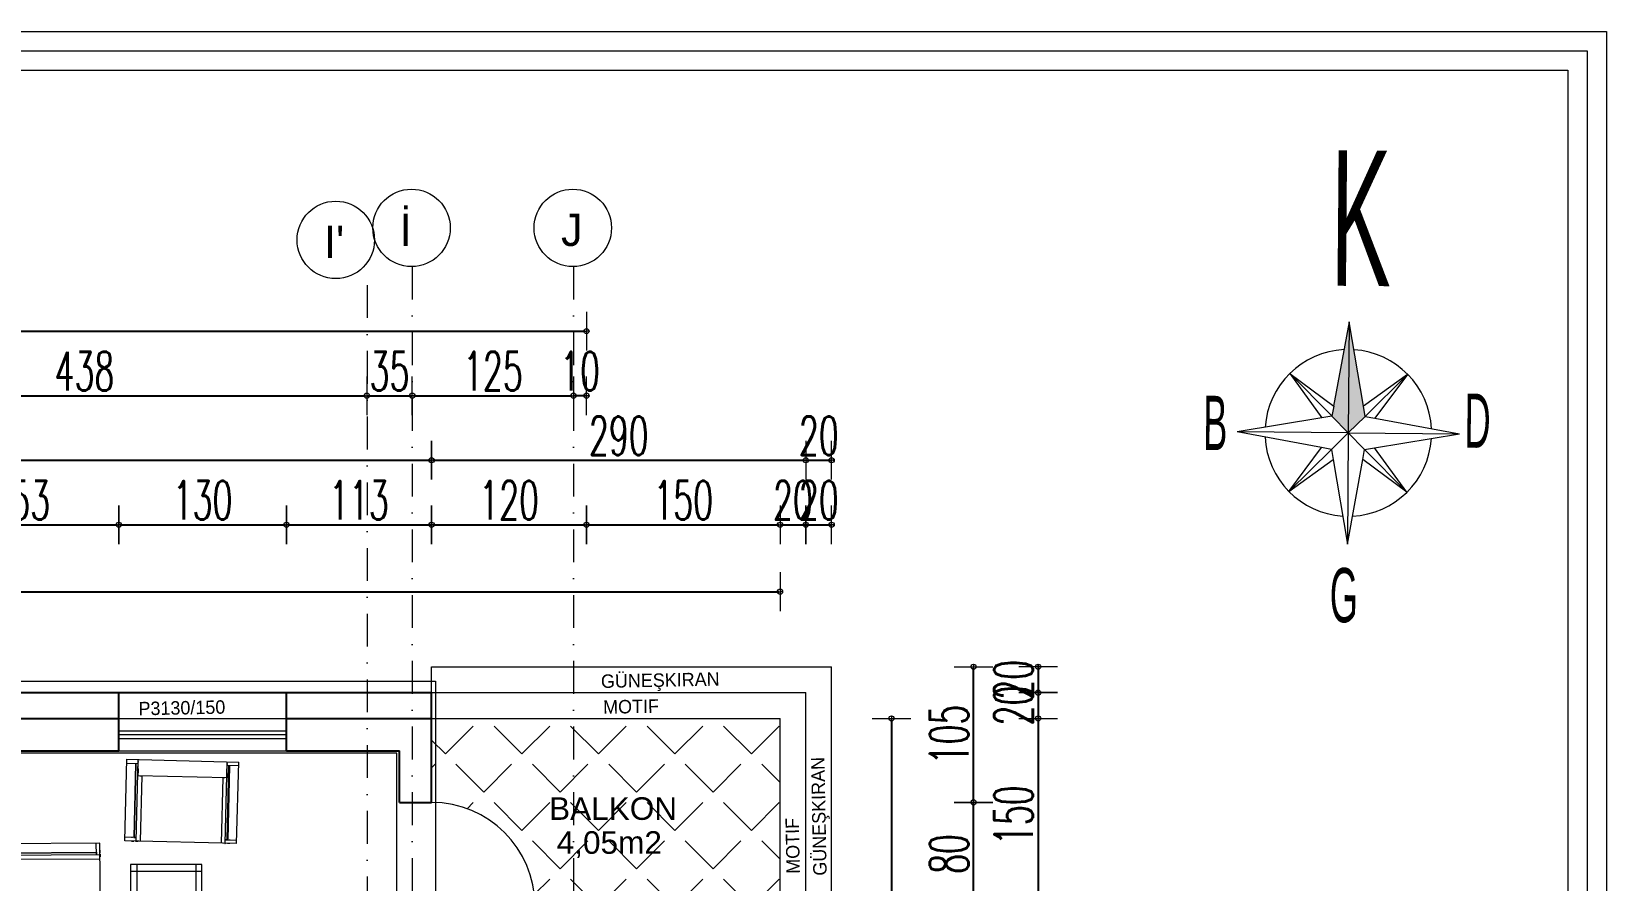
# Model space of a CAD drawing. Header units: millimetres. Extents: x -16104 to 67872, y -88009 to 12107.
# Drawn here: x 27022 to 28243, y -5610 to -4952 of the extents above; entities that cross this region are included whole.
import ezdxf

# ---------------------------------------------------------------- set-up
doc = ezdxf.new("R2010")
doc.units = ezdxf.units.MM
doc.linetypes.add('ACAD_ISO07W100', pattern=[3, 0, -3])
doc.linetypes.add('DASHDOTX2', pattern=[50.8, 25.4, -12.7, 0, -12.7])
doc.layers.get('0').update_dxf_attribs({"color": 241})
for name, color, linetype, lineweight in [('AKS', 1, 'ACAD_ISO07W100', 5), ('akslar', 144, 'Continuous', 20), ('bacas', 11, 'Continuous', 5), ('balkon', 6, 'Continuous', 5), ('c05', 32, 'Continuous', 13), ('duvar', 123, 'Continuous', 25), ('emsal&kolon', 1, 'Continuous', 5), ('kapı', 3, 'Continuous', 5), ('MEKAN ADI', 31, 'Continuous', 5), ('OLCU', 54, 'Continuous', 13), ('PAFTA ADI', 41, 'Continuous', 5), ('pencere', 5, 'Continuous', 5), ('POZ', 36, 'Continuous', 18), ('SıVA', 40, 'Continuous', 9), ('tefriş', 30, 'Continuous', 5), ('ÇİZGİ', 253, 'Continuous', 18), ('ÖLÇÜ', 252, 'Continuous', 20)]:
    doc.layers.add(name, color=color, linetype=linetype, lineweight=lineweight)
doc.styles.add('DIM', font='Txttw.shx', dxfattribs={"width": 0.6})
doc.styles.add('M2', font='stylu.ttf', dxfattribs={"height": 10})
doc.styles.add('MEKAN ADI', font='stylu.ttf', dxfattribs={"width": 0.5, "height": 25})
doc.dimstyles.new('50', dxfattribs={"dimscale": 0, "dimtxt": 30, "dimasz": 1, "dimexe": 0, "dimexo": 2, "dimgap": 4, "dimtad": 1, "dimdec": 0, "dimzin": 0, "dimdsep": 46, "dimtxsty": 'DIM', "dimblk1": 'DOT', "dimblk2": 'DOT', "dimsah": 1, "dimcen": 1.5, "dimdle": 3, "dimse1": 1, "dimse2": 1, "dimclrd": 256, "dimclre": 9, "dimclrt": 256, "dimadec": 0, "dimazin": 0, "dimtfac": 0.24, "dimtdec": 0, "dimtix": 1, "dimtmove": 2, "dimatfit": 3, "dimldrblk": 'DOT', "dimfxl": 0, "dimtolj": 1, "dimtzin": 15, "dimarcsym": 0})

# ---------------------------------------------------------------- blocks, each defined once
blk = doc.blocks.new('DOT')
for p, q in [((0, 15), (0, -15)), ((-2, 0), (0, 0)), ((2, 0), (0, 0))]:
    blk.add_line(p, q)
blk.add_circle((0, 0), 2)
blk = doc.blocks.new('*D7417')
at = {"layer": 'Defpoints', "color": 0, "transparency": 16777216}
for p in [(27219.9, -5334.6), (27089.9, -5384.6), (27219.9, -5384.6)]:
    blk.add_point(p, dxfattribs=at)
at = {"layer": 'OLCU', "lineweight": -2, "transparency": 16777216}
blk.add_line((27090.9, -5334.6), (27218.9, -5334.6), dxfattribs=at)
at = {"layer": 'OLCU', "lineweight": -2, "transparency": 16777216, "rotation": 180}
blk.add_blockref('DOT', (27089.9, -5334.6), dxfattribs=at)
at = {"layer": 'OLCU', "lineweight": -2, "transparency": 16777216}
blk.add_blockref('DOT', (27219.9, -5334.6), dxfattribs=at)
at = {"layer": 'OLCU', "transparency": 16777216, "insert": (27154.9, -5315.6), "char_height": 30, "attachment_point": 5, "style": 'DIM'}
blk.add_mtext('\\A1;130', dxfattribs=at)
blk = doc.blocks.new('*D7418')
at = {"layer": 'Defpoints', "color": 0, "transparency": 16777216}
for p in [(27332.4, -5334.6), (27219.9, -5384.6), (27332.4, -5384.6)]:
    blk.add_point(p, dxfattribs=at)
at = {"layer": 'OLCU', "lineweight": -2, "transparency": 16777216}
blk.add_line((27220.9, -5334.6), (27331.4, -5334.6), dxfattribs=at)
at = {"layer": 'OLCU', "lineweight": -2, "transparency": 16777216, "rotation": 180}
blk.add_blockref('DOT', (27219.9, -5334.6), dxfattribs=at)
at = {"layer": 'OLCU', "lineweight": -2, "transparency": 16777216}
blk.add_blockref('DOT', (27332.4, -5334.6), dxfattribs=at)
at = {"layer": 'OLCU', "transparency": 16777216, "insert": (27276.1, -5315.6), "char_height": 30, "attachment_point": 5, "style": 'DIM'}
blk.add_mtext('\\A1;113', dxfattribs=at)
blk = doc.blocks.new('*D7419')
at = {"layer": 'Defpoints', "color": 0, "transparency": 16777216}
for p in [(25522.4, -5284.6), (27332.4, -5284.6), (27332.4, -5319.6)]:
    blk.add_point(p, dxfattribs=at)
at = {"layer": 'OLCU', "lineweight": -2, "transparency": 16777216}
blk.add_line((25523.4, -5284.6), (27331.4, -5284.6), dxfattribs=at)
at = {"layer": 'OLCU', "lineweight": -2, "transparency": 16777216, "rotation": 180}
blk.add_blockref('DOT', (25522.4, -5284.6), dxfattribs=at)
at = {"layer": 'OLCU', "lineweight": -2, "transparency": 16777216}
blk.add_blockref('DOT', (27332.4, -5284.6), dxfattribs=at)
at = {"layer": 'OLCU', "transparency": 16777216, "insert": (26427.4, -5265.6), "char_height": 30, "attachment_point": 5, "style": 'DIM'}
blk.add_mtext('\\A1;1810', dxfattribs=at)
blk = doc.blocks.new('*D7426')
at = {"layer": 'Defpoints', "color": 0, "transparency": 16777216}
for p in [(26844.4, -5234.6), (27282.2, -5234.6), (27282.2, -5234.6)]:
    blk.add_point(p, dxfattribs=at)
at = {"layer": 'OLCU', "lineweight": -2, "transparency": 16777216}
blk.add_line((26845.4, -5234.6), (27281.2, -5234.6), dxfattribs=at)
at = {"layer": 'OLCU', "lineweight": -2, "transparency": 16777216, "rotation": 180}
blk.add_blockref('DOT', (26844.4, -5234.6), dxfattribs=at)
at = {"layer": 'OLCU', "lineweight": -2, "transparency": 16777216}
blk.add_blockref('DOT', (27282.2, -5234.6), dxfattribs=at)
at = {"layer": 'OLCU', "transparency": 16777216, "insert": (27063.3, -5215.6), "char_height": 30, "attachment_point": 5, "style": 'DIM'}
blk.add_mtext('\\A1;438', dxfattribs=at)
blk = doc.blocks.new('*D7427')
at = {"layer": 'Defpoints', "color": 0, "transparency": 16777216}
for p in [(27317.4, -5234.6), (27442.4, -5234.6), (27442.4, -5234.6)]:
    blk.add_point(p, dxfattribs=at)
at = {"layer": 'OLCU', "lineweight": -2, "transparency": 16777216}
blk.add_line((27318.4, -5234.6), (27441.4, -5234.6), dxfattribs=at)
at = {"layer": 'OLCU', "lineweight": -2, "transparency": 16777216, "rotation": 180}
blk.add_blockref('DOT', (27317.4, -5234.6), dxfattribs=at)
at = {"layer": 'OLCU', "lineweight": -2, "transparency": 16777216}
blk.add_blockref('DOT', (27442.4, -5234.6), dxfattribs=at)
at = {"layer": 'OLCU', "transparency": 16777216, "insert": (27379.9, -5215.6), "char_height": 30, "attachment_point": 5, "style": 'DIM'}
blk.add_mtext('\\A1;125', dxfattribs=at)
blk = doc.blocks.new('*D7428')
at = {"layer": 'Defpoints', "color": 0, "transparency": 16777216}
for p in [(27442.4, -5234.6), (27452.4, -5269.6), (27442.4, -6316.8)]:
    blk.add_point(p, dxfattribs=at)
at = {"layer": 'OLCU', "lineweight": -2, "transparency": 16777216}
for p, q in [((27441.4, -5234.6), (27440.4, -5234.6)), ((27452.4, -5234.6), (27442.4, -5234.6)), ((27453.4, -5234.6), (27454.4, -5234.6))]:
    blk.add_line(p, q, dxfattribs=at)
blk.add_blockref('DOT', (27442.4, -5234.6), dxfattribs=at)
at = {"layer": 'OLCU', "lineweight": -2, "transparency": 16777216, "rotation": 180}
blk.add_blockref('DOT', (27452.4, -5234.6), dxfattribs=at)
at = {"layer": 'OLCU', "transparency": 16777216, "insert": (27447.4, -5215.6), "char_height": 30, "attachment_point": 5, "style": 'DIM'}
blk.add_mtext('\\A1;10', dxfattribs=at)
blk = doc.blocks.new('*D7429')
at = {"layer": 'Defpoints', "color": 0, "transparency": 16777216}
for p in [(27452.4, -5184.6), (25402.4, -5219.6), (27452.4, -5219.6)]:
    blk.add_point(p, dxfattribs=at)
at = {"layer": 'OLCU', "lineweight": -2, "transparency": 16777216}
blk.add_line((25403.4, -5184.6), (27451.4, -5184.6), dxfattribs=at)
at = {"layer": 'OLCU', "lineweight": -2, "transparency": 16777216, "rotation": 180}
blk.add_blockref('DOT', (25402.4, -5184.6), dxfattribs=at)
at = {"layer": 'OLCU', "lineweight": -2, "transparency": 16777216}
blk.add_blockref('DOT', (27452.4, -5184.6), dxfattribs=at)
at = {"layer": 'OLCU', "transparency": 16777216, "insert": (26427.4, -5165.6), "char_height": 30, "attachment_point": 5, "style": 'DIM'}
blk.add_mtext('\\A1;2050', dxfattribs=at)
blk = doc.blocks.new('*D7455')
at = {"layer": 'Defpoints', "color": 0, "transparency": 16777216}
for p in [(27702.4, -5549.6), (27752.4, -5549.6), (27702.4, -5629.6)]:
    blk.add_point(p, dxfattribs=at)
at = {"layer": 'OLCU', "lineweight": -2, "transparency": 16777216}
blk.add_line((27752.4, -5628.6), (27752.4, -5550.6), dxfattribs=at)
for p, rotation in [((27752.4, -5549.6), 90), ((27752.4, -5629.6), 270)]:
    blk.add_blockref('DOT', p, dxfattribs=dict(at, rotation=rotation))
at = {"layer": 'OLCU', "transparency": 16777216, "insert": (27733.4, -5589.6), "char_height": 30, "attachment_point": 5, "rotation": 90, "style": 'DIM'}
blk.add_mtext('\\A1;80', dxfattribs=at)
blk = doc.blocks.new('*D7456')
at = {"layer": 'Defpoints', "color": 0, "transparency": 16777216}
for p in [(27702.4, -5444.6), (27752.4, -5444.6), (27702.4, -5549.6)]:
    blk.add_point(p, dxfattribs=at)
at = {"layer": 'OLCU', "lineweight": -2, "transparency": 16777216}
blk.add_line((27752.4, -5548.6), (27752.4, -5445.6), dxfattribs=at)
for p, rotation in [((27752.4, -5444.6), 90), ((27752.4, -5549.6), 270)]:
    blk.add_blockref('DOT', p, dxfattribs=dict(at, rotation=rotation))
at = {"layer": 'OLCU', "transparency": 16777216, "insert": (27733.4, -5497.1), "char_height": 30, "attachment_point": 5, "rotation": 90, "style": 'DIM'}
blk.add_mtext('\\A1;105', dxfattribs=at)
blk = doc.blocks.new('*D7457')
at = {"layer": 'Defpoints', "color": 0, "transparency": 16777216}
for p in [(27702.4, -5444.6), (27702.4, -5464.6), (27802.4, -5464.6)]:
    blk.add_point(p, dxfattribs=at)
at = {"layer": 'OLCU', "lineweight": -2, "transparency": 16777216}
for p, q in [((27802.4, -5443.6), (27802.4, -5442.6)), ((27802.4, -5444.6), (27802.4, -5464.6)), ((27802.4, -5465.6), (27802.4, -5466.6))]:
    blk.add_line(p, q, dxfattribs=at)
for p, rotation in [((27802.4, -5444.6), 270), ((27802.4, -5464.6), 90)]:
    blk.add_blockref('DOT', p, dxfattribs=dict(at, rotation=rotation))
at = {"layer": 'OLCU', "transparency": 16777216, "insert": (27783.4, -5454.6), "char_height": 30, "attachment_point": 5, "rotation": 90, "style": 'DIM'}
blk.add_mtext('\\A1;20', dxfattribs=at)
blk = doc.blocks.new('*D7458')
at = {"layer": 'Defpoints', "color": 0, "transparency": 16777216}
for p in [(27703.7, -5484.6), (27702.4, -5634.6), (27802.4, -5634.6)]:
    blk.add_point(p, dxfattribs=at)
at = {"layer": 'OLCU', "lineweight": -2, "transparency": 16777216}
blk.add_line((27802.4, -5485.6), (27802.4, -5633.6), dxfattribs=at)
for p, rotation in [((27802.4, -5484.6), 90), ((27802.4, -5634.6), 270)]:
    blk.add_blockref('DOT', p, dxfattribs=dict(at, rotation=rotation))
at = {"layer": 'OLCU', "transparency": 16777216, "insert": (27783.4, -5559.6), "char_height": 30, "attachment_point": 5, "rotation": 90, "style": 'DIM'}
blk.add_mtext('\\A1;150', dxfattribs=at)
blk = doc.blocks.new('*D7481')
at = {"layer": 'Defpoints', "color": 0, "transparency": 16777216}
for p in [(27332.4, -5284.6), (27622.4, -5284.6), (27622.4, -5284.6)]:
    blk.add_point(p, dxfattribs=at)
at = {"layer": 'OLCU', "lineweight": -2, "transparency": 16777216}
blk.add_line((27333.4, -5284.6), (27621.4, -5284.6), dxfattribs=at)
at = {"layer": 'OLCU', "lineweight": -2, "transparency": 16777216, "rotation": 180}
blk.add_blockref('DOT', (27332.4, -5284.6), dxfattribs=at)
at = {"layer": 'OLCU', "lineweight": -2, "transparency": 16777216}
blk.add_blockref('DOT', (27622.4, -5284.6), dxfattribs=at)
at = {"layer": 'OLCU', "transparency": 16777216, "insert": (27477.4, -5265.6), "char_height": 30, "attachment_point": 5, "style": 'DIM'}
blk.add_mtext('\\A1;290', dxfattribs=at)
blk = doc.blocks.new('*D7482')
at = {"layer": 'Defpoints', "color": 0, "transparency": 16777216}
for p in [(27622.4, -5284.6), (27642.4, -5284.6), (27642.4, -5284.6)]:
    blk.add_point(p, dxfattribs=at)
at = {"layer": 'OLCU', "lineweight": -2, "transparency": 16777216}
for p, q in [((27621.4, -5284.6), (27620.4, -5284.6)), ((27622.4, -5284.6), (27642.4, -5284.6)), ((27643.4, -5284.6), (27644.4, -5284.6))]:
    blk.add_line(p, q, dxfattribs=at)
blk.add_blockref('DOT', (27622.4, -5284.6), dxfattribs=at)
at = {"layer": 'OLCU', "lineweight": -2, "transparency": 16777216, "rotation": 180}
blk.add_blockref('DOT', (27642.4, -5284.6), dxfattribs=at)
at = {"layer": 'OLCU', "transparency": 16777216, "insert": (27632.4, -5265.6), "char_height": 30, "attachment_point": 5, "style": 'DIM'}
blk.add_mtext('\\A1;20', dxfattribs=at)
blk = doc.blocks.new('*D7483')
at = {"layer": 'Defpoints', "color": 0, "transparency": 16777216}
for p in [(27332.4, -5334.6), (27452.4, -5334.6), (27452.4, -5334.6)]:
    blk.add_point(p, dxfattribs=at)
at = {"layer": 'OLCU', "lineweight": -2, "transparency": 16777216}
blk.add_line((27333.4, -5334.6), (27451.4, -5334.6), dxfattribs=at)
at = {"layer": 'OLCU', "lineweight": -2, "transparency": 16777216, "rotation": 180}
blk.add_blockref('DOT', (27332.4, -5334.6), dxfattribs=at)
at = {"layer": 'OLCU', "lineweight": -2, "transparency": 16777216}
blk.add_blockref('DOT', (27452.4, -5334.6), dxfattribs=at)
at = {"layer": 'OLCU', "transparency": 16777216, "insert": (27392.4, -5315.6), "char_height": 30, "attachment_point": 5, "style": 'DIM'}
blk.add_mtext('\\A1;120', dxfattribs=at)
blk = doc.blocks.new('*D7485')
at = {"layer": 'Defpoints', "color": 0, "transparency": 16777216}
for p in [(26937.4, -5334.6), (27089.9, -5334.6), (27089.9, -5334.6)]:
    blk.add_point(p, dxfattribs=at)
at = {"layer": 'OLCU', "lineweight": -2, "transparency": 16777216}
blk.add_line((26938.4, -5334.6), (27088.9, -5334.6), dxfattribs=at)
at = {"layer": 'OLCU', "lineweight": -2, "transparency": 16777216, "rotation": 180}
blk.add_blockref('DOT', (26937.4, -5334.6), dxfattribs=at)
at = {"layer": 'OLCU', "lineweight": -2, "transparency": 16777216}
blk.add_blockref('DOT', (27089.9, -5334.6), dxfattribs=at)
at = {"layer": 'OLCU', "transparency": 16777216, "insert": (27013.6, -5315.6), "char_height": 30, "attachment_point": 5, "style": 'DIM'}
blk.add_mtext('\\A1;153', dxfattribs=at)
blk = doc.blocks.new('NEWBLOCK4')
at = {"layer": 'bacas'}
for p, q in [((-0.851, 0.589), (-0.851, 2.087)), ((-0.093, 2.087), (-0.851, 2.087)), ((-0.821, 2.087), (-0.821, 1.997)), ((-0.121, 1.997), (-0.121, 2.087)), ((-0.093, 2.087), (-0.093, 0.589)), ((-0.093, 1.997), (-0.851, 1.997)), ((-0.841, 1.997), (-0.838, 1.997)), ((-0.833, 1.997), (-0.831, 1.997)), ((-0.821, 2.017), (-0.121, 2.017)), ((-0.121, 2.012), (-0.821, 2.012)), ((-0.796, 1.997), (-0.793, 1.997)), ((-0.788, 1.997), (-0.786, 1.997)), ((-0.781, 1.997), (-0.778, 1.997)), ((-0.773, 1.997), (-0.771, 1.997)), ((-0.768, 1.997), (-0.763, 1.997)), ((-0.761, 1.997), (-0.758, 1.997)), ((-0.756, 1.997), (-0.753, 1.997)), ((-0.751, 1.997), (-0.748, 1.997)), ((-0.746, 1.997), (-0.743, 1.997)), ((-0.741, 1.997), (-0.738, 1.997)), ((-0.736, 1.997), (-0.733, 1.997)), ((-0.731, 1.997), (-0.728, 1.997)), ((-0.726, 1.997), (-0.726, 0.679)), ((-0.726, 1.997), (-0.726, 1.994)), ((-0.726, 1.982), (-0.726, 1.967)), ((-0.726, 1.967), (-0.093, 1.967)), ((-0.121, 2.027), (-0.121, 2.034)), ((-0.121, 2.017), (-0.121, 2.002)), ((-0.121, 2.014), (-0.121, 2.012)), ((-0.093, 2.034), (-0.093, 2.014)), ((-0.093, 2.002), (-0.093, 1.982)), ((-0.093, 1.994), (-0.093, 1.997)), ((-0.851, 1.337), (-0.093, 1.337)), ((-0.093, 1.343), (-0.726, 1.343)), ((-0.093, 1.332), (-0.726, 1.332)), ((-0.093, 0.679), (-0.851, 0.679)), ((-0.841, 0.679), (-0.838, 0.679)), ((-0.833, 0.679), (-0.831, 0.679)), ((-0.821, 0.589), (-0.821, 0.679)), ((-0.121, 0.664), (-0.821, 0.664)), ((-0.821, 0.659), (-0.121, 0.659)), ((-0.796, 0.679), (-0.793, 0.679)), ((-0.788, 0.679), (-0.786, 0.679)), ((-0.781, 0.679), (-0.778, 0.679)), ((-0.773, 0.679), (-0.771, 0.679)), ((-0.768, 0.679), (-0.763, 0.679)), ((-0.761, 0.679), (-0.758, 0.679)), ((-0.756, 0.679), (-0.753, 0.679)), ((-0.751, 0.679), (-0.748, 0.679)), ((-0.746, 0.679), (-0.743, 0.679)), ((-0.741, 0.679), (-0.738, 0.679)), ((-0.736, 0.679), (-0.733, 0.679)), ((-0.731, 0.679), (-0.728, 0.679)), ((-0.726, 0.694), (-0.726, 0.709)), ((-0.726, 0.709), (-0.093, 0.709)), ((-0.726, 0.679), (-0.726, 0.682)), ((-0.121, 0.679), (-0.121, 0.589)), ((-0.121, 0.659), (-0.121, 0.674)), ((-0.121, 0.662), (-0.121, 0.664)), ((-0.121, 0.649), (-0.121, 0.642)), ((-0.093, 0.674), (-0.093, 0.694)), ((-0.093, 0.682), (-0.093, 0.679)), ((-0.093, 0.642), (-0.093, 0.662)), ((-0.093, 0.589), (-0.851, 0.589))]:
    blk.add_line(p, q, dxfattribs=at)
blk = doc.blocks.new('NEWBLOCK5')
at = {"layer": 'bacas'}
for p, q in [((1.47, -0.196), (0.373, -0.196)), ((0.373, -0.196), (0.373, -0.749)), ((0.423, -0.196), (0.423, -0.749)), ((1.42, -0.196), (1.42, -0.749)), ((1.47, -0.749), (1.47, -0.196)), ((0.373, -0.246), (1.47, -0.246)), ((1.47, -0.701), (0.373, -0.701)), ((0.373, -0.749), (1.47, -0.749))]:
    blk.add_line(p, q, dxfattribs=at)
blk = doc.blocks.new('tekli.')
at = {"layer": 'bacas'}
for p, q in [((43.4, 0), (-43.4, 0)), ((-43.4, 0), (-43.4, -63.2)), ((-38.2, 0), (-36.2, 0)), ((-34.9, 0), (-32.9, 0)), ((-34.2, 0), (-34.4, 0)), ((-34.4, 0), (-34.4, -63.2)), ((-31.4, -50.7), (-31.4, 0)), ((31.4, -50.7), (31.4, 0)), ((34.9, 0), (32.9, 0)), ((34.2, 0), (34.4, 0)), ((34.4, 0), (34.4, -63.2)), ((38.2, 0), (36.2, 0)), ((43.4, 0), (43.4, -63.2)), ((-34.4, -2.8), (-43.4, -2.8)), ((-37.4, -2.8), (-38.2, -2.8)), ((-36.4, -60.2), (-36.4, -2.8)), ((-36.4, -2.8), (-34.9, -2.8)), ((-36.2, -2.8), (-35.9, -2.8)), ((-35.9, -2.8), (-35.9, -60.2)), ((34.4, -2.8), (43.4, -2.8)), ((36.4, -2.8), (34.9, -2.8)), ((35.9, -2.8), (35.9, -60.2)), ((36.2, -2.8), (35.9, -2.8)), ((36.4, -60.2), (36.4, -2.8)), ((37.4, -2.8), (38.2, -2.8)), ((-43.4, -60.2), (-34.4, -60.2)), ((34.4, -50.7), (-34.4, -50.7)), ((-34.4, -50.7), (-34.2, -50.7)), ((-34.4, -51.2), (-34.4, -50.9)), ((-34.4, -51.7), (-34.4, -51.4)), ((-34.4, -52.2), (-34.4, -51.9)), ((-34.4, -52.7), (-34.4, -52.4)), ((-34.4, -53.2), (-34.4, -52.9)), ((-34.4, -53.7), (-34.4, -53.4)), ((-34.4, -54.2), (-34.4, -53.9)), ((-34.4, -54.9), (-34.4, -54.4)), ((-34.4, -55.4), (-34.4, -55.2)), ((-34.4, -56.2), (-34.4, -55.9)), ((-34.4, -56.9), (-34.4, -56.7)), ((-34.4, -57.7), (-34.4, -57.4)), ((-32.9, -50.7), (-31.4, -50.7)), ((32.9, -50.7), (31.4, -50.7)), ((34.4, -50.7), (34.2, -50.7)), ((34.4, -51.2), (34.4, -50.9)), ((34.4, -51.7), (34.4, -51.4)), ((34.4, -52.2), (34.4, -51.9)), ((34.4, -52.7), (34.4, -52.4)), ((34.4, -53.2), (34.4, -52.9)), ((34.4, -53.7), (34.4, -53.4)), ((34.4, -54.2), (34.4, -53.9)), ((34.4, -54.9), (34.4, -54.4)), ((34.4, -55.4), (34.4, -55.2)), ((34.4, -56.2), (34.4, -55.9)), ((34.4, -56.9), (34.4, -56.7)), ((34.4, -57.7), (34.4, -57.4)), ((43.4, -60.2), (34.4, -60.2)), ((-43.4, -63.2), (43.4, -63.2)), ((-34.4, -61.4), (-34.4, -61.2)), ((-34.4, -62.2), (-34.4, -61.9)), ((34.4, -61.4), (34.4, -61.2)), ((34.4, -62.2), (34.4, -61.9))]:
    blk.add_line(p, q, dxfattribs=at)
blk = doc.blocks.new('*D7517')
at = {"layer": 'Defpoints', "color": 0, "transparency": 16777216}
for p in [(25252.4, -5386.4), (27602.4, -5386.4), (27602.4, -5386.4)]:
    blk.add_point(p, dxfattribs=at)
at = {"layer": 'OLCU', "lineweight": -2, "transparency": 16777216}
blk.add_line((25253.4, -5386.4), (27601.4, -5386.4), dxfattribs=at)
at = {"layer": 'OLCU', "lineweight": -2, "transparency": 16777216, "rotation": 180}
blk.add_blockref('DOT', (25252.4, -5386.4), dxfattribs=at)
at = {"layer": 'OLCU', "lineweight": -2, "transparency": 16777216}
blk.add_blockref('DOT', (27602.4, -5386.4), dxfattribs=at)
at = {"layer": 'OLCU', "transparency": 16777216, "insert": (26427.4, -5367.4), "char_height": 30, "attachment_point": 5, "style": 'DIM'}
blk.add_mtext('\\A1;2350', dxfattribs=at)
blk = doc.blocks.new('*D7520')
at = {"layer": 'Defpoints', "color": 0, "transparency": 16777216}
for p in [(27688.7, -5484.6), (27688.7, -7594.1), (27688.7, -7594.1)]:
    blk.add_point(p, dxfattribs=at)
at = {"layer": 'OLCU', "lineweight": -2, "transparency": 16777216}
blk.add_line((27688.7, -5485.6), (27688.7, -7593.1), dxfattribs=at)
for p, rotation in [((27688.7, -5484.6), 90), ((27688.7, -7594.1), 270)]:
    blk.add_blockref('DOT', p, dxfattribs=dict(at, rotation=rotation))
at = {"layer": 'OLCU', "transparency": 16777216, "insert": (27669.7, -6539.3), "char_height": 30, "attachment_point": 5, "rotation": 90, "style": 'DIM'}
blk.add_mtext('\\A1;2110', dxfattribs=at)
blk = doc.blocks.new('*D7524')
at = {"layer": 'Defpoints', "color": 0, "transparency": 16777216}
for p in [(27452.4, -5334.6), (27602.4, -5334.6), (27602.4, -5334.6)]:
    blk.add_point(p, dxfattribs=at)
at = {"layer": 'OLCU', "lineweight": -2, "transparency": 16777216}
blk.add_line((27453.4, -5334.6), (27601.4, -5334.6), dxfattribs=at)
at = {"layer": 'OLCU', "lineweight": -2, "transparency": 16777216, "rotation": 180}
blk.add_blockref('DOT', (27452.4, -5334.6), dxfattribs=at)
at = {"layer": 'OLCU', "lineweight": -2, "transparency": 16777216}
blk.add_blockref('DOT', (27602.4, -5334.6), dxfattribs=at)
at = {"layer": 'OLCU', "transparency": 16777216, "insert": (27527.4, -5315.6), "char_height": 30, "attachment_point": 5, "style": 'DIM'}
blk.add_mtext('\\A1;150', dxfattribs=at)
blk = doc.blocks.new('*D7525')
at = {"layer": 'Defpoints', "color": 0, "transparency": 16777216}
for p in [(27602.4, -5334.6), (27622.4, -5334.6), (27622.4, -5334.6)]:
    blk.add_point(p, dxfattribs=at)
at = {"layer": 'OLCU', "lineweight": -2, "transparency": 16777216}
for p, q in [((27601.4, -5334.6), (27600.4, -5334.6)), ((27602.4, -5334.6), (27622.4, -5334.6)), ((27623.4, -5334.6), (27624.4, -5334.6))]:
    blk.add_line(p, q, dxfattribs=at)
blk.add_blockref('DOT', (27602.4, -5334.6), dxfattribs=at)
at = {"layer": 'OLCU', "lineweight": -2, "transparency": 16777216, "rotation": 180}
blk.add_blockref('DOT', (27622.4, -5334.6), dxfattribs=at)
at = {"layer": 'OLCU', "transparency": 16777216, "insert": (27612.4, -5315.6), "char_height": 30, "attachment_point": 5, "style": 'DIM'}
blk.add_mtext('\\A1;20', dxfattribs=at)
blk = doc.blocks.new('*D7526')
at = {"layer": 'Defpoints', "color": 0, "transparency": 16777216}
for p in [(27622.4, -5334.6), (27642.4, -5334.6), (27642.4, -5334.6)]:
    blk.add_point(p, dxfattribs=at)
at = {"layer": 'OLCU', "lineweight": -2, "transparency": 16777216}
for p, q in [((27621.4, -5334.6), (27620.4, -5334.6)), ((27622.4, -5334.6), (27642.4, -5334.6)), ((27643.4, -5334.6), (27644.4, -5334.6))]:
    blk.add_line(p, q, dxfattribs=at)
blk.add_blockref('DOT', (27622.4, -5334.6), dxfattribs=at)
at = {"layer": 'OLCU', "lineweight": -2, "transparency": 16777216, "rotation": 180}
blk.add_blockref('DOT', (27642.4, -5334.6), dxfattribs=at)
at = {"layer": 'OLCU', "transparency": 16777216, "insert": (27632.4, -5315.6), "char_height": 30, "attachment_point": 5, "style": 'DIM'}
blk.add_mtext('\\A1;20', dxfattribs=at)
blk = doc.blocks.new('*D7531')
at = {"layer": 'Defpoints', "color": 0, "transparency": 16777216}
for p in [(27702.4, -5464.6), (27702.4, -5484.6), (27802.4, -5484.6)]:
    blk.add_point(p, dxfattribs=at)
at = {"layer": 'OLCU', "lineweight": -2, "transparency": 16777216}
for p, q in [((27802.4, -5463.6), (27802.4, -5462.6)), ((27802.4, -5464.6), (27802.4, -5484.6)), ((27802.4, -5485.6), (27802.4, -5486.6))]:
    blk.add_line(p, q, dxfattribs=at)
for p, rotation in [((27802.4, -5464.6), 270), ((27802.4, -5484.6), 90)]:
    blk.add_blockref('DOT', p, dxfattribs=dict(at, rotation=rotation))
at = {"layer": 'OLCU', "transparency": 16777216, "insert": (27783.4, -5474.6), "char_height": 30, "attachment_point": 5, "rotation": 90, "style": 'DIM'}
blk.add_mtext('\\A1;20', dxfattribs=at)
blk = doc.blocks.new('*D7550')
at = {"layer": 'Defpoints', "color": 0, "transparency": 16777216}
for p in [(27282.2, -5234.6), (27317.4, -5234.6), (27317.4, -5234.6)]:
    blk.add_point(p, dxfattribs=at)
at = {"layer": 'OLCU', "lineweight": -2, "transparency": 16777216}
for p, q in [((27281.2, -5234.6), (27280.2, -5234.6)), ((27282.2, -5234.6), (27317.4, -5234.6)), ((27318.4, -5234.6), (27319.4, -5234.6))]:
    blk.add_line(p, q, dxfattribs=at)
blk.add_blockref('DOT', (27282.2, -5234.6), dxfattribs=at)
at = {"layer": 'OLCU', "lineweight": -2, "transparency": 16777216, "rotation": 180}
blk.add_blockref('DOT', (27317.4, -5234.6), dxfattribs=at)
at = {"layer": 'OLCU', "transparency": 16777216, "insert": (27299.8, -5215.6), "char_height": 30, "attachment_point": 5, "style": 'DIM'}
blk.add_mtext('\\A1;35', dxfattribs=at)

msp = doc.modelspace()

# ---------------------------------------------------------------- hatches: boundary and pattern name
at = {"layer": 'ÇİZGİ'}
h = msp.add_hatch(color=256, dxfattribs=at)
h.paths.add_polyline_path([(28042.8, -5263.4), (28055.8, -5250.6), (28054.5, -5242.8), (28043.5, -5177.3)])
h.paths.add_polyline_path([(28043.5, -5177.3), (28031.4, -5242.7), (28030, -5250.4), (28042.8, -5263.4)])
at = {"layer": 'ÖLÇÜ'}
h = msp.add_hatch(dxfattribs=at)
h.set_pattern_fill('ANGLE,_O', color=256, scale=6, angle=45)
h.set_pattern_definition([(45, (10806.83, 0), (-29.63485, 29.63485), [30.48, -11.43]), (135, (10806.83, 0), (-29.63485, -29.63485), [30.48, -11.43])])
h.paths.add_polyline_path([(27602.4, -5484.6), (27442.4, -5484.6), (27442.4, -5634.6), (27452.4, -5634.6), (27602.4, -5634.6)])
h.paths.add_polyline_path([(27442.4, -5484.6), (27332.4, -5484.6), (27332.4, -5549.6, -0.414214), (27412.4, -5629.6), (27332.4, -5629.6), (27332.4, -5634.6), (27442.4, -5634.6)])
h.paths.add_polyline_path([(27424.9, -5567.3), (27513.6, -5567.3), (27513.6, -5597.1), (27424.9, -5597.1)], flags=9)
h.paths.add_polyline_path([(27422.8, -5540.9), (27527, -5540.9), (27527, -5567.7), (27422.8, -5567.7)], flags=9)

# ---------------------------------------------------------------- linework, layer by layer
at = {"layer": 'AKS', "linetype": 'ByBlock'}
for centre in [(27316.8, -5104.6), (27441.8, -5104.6), (27258.1, -5113.9)]:
    msp.add_circle(centre, 30, dxfattribs=at)
at = {"layer": 'akslar', "linetype": 'DASHDOTX2'}
for p, q in [((27317.4, -5134.6), (27317.4, -7944.1)), ((27442.4, -5134.6), (27442.4, -7944.1)), ((27282.4, -5149), (27282.4, -7958.5))]:
    msp.add_line(p, q, dxfattribs=at)
at = {"layer": 'balkon'}
for p, q in [((27332.4, -5444.6), (27642.4, -5444.6)), ((27332.4, -5464.6), (27332.4, -5444.6)), ((27642.4, -5634.6), (27642.4, -5444.6)), ((27332.4, -5464.6), (27622.4, -5464.6)), ((27622.4, -5634.6), (27622.4, -5464.6)), ((27332.4, -5484.6), (27602.4, -5484.6)), ((27602.4, -5634.6), (27602.4, -5484.6))]:
    msp.add_line(p, q, dxfattribs=at)
at = {"layer": 'c05'}
for points in [[(28242.9, -8120), (28242.9, -8330.3), (24712.7, -8330.3), (24712.7, -4952.5), (28242.9, -4952.5), (28242.9, -6808.6)], [(28227.9, -8120), (28227.9, -8315.3), (24727.7, -8315.3), (24727.7, -4967.5), (28227.9, -4967.5), (28227.9, -6808.6)], [(28212.9, -8120), (28212.9, -8300.3), (24742.7, -8300.3), (24742.7, -4982.5), (28212.9, -4982.5), (28212.9, -6808.6)]]:
    msp.add_lwpolyline(points, dxfattribs=at)
at = {"layer": 'duvar'}
for p, q in [((25634.9, -5464.6), (27219.9, -5464.6)), ((26937.4, -5464.6), (27089.9, -5464.6)), ((27089.9, -5509.6), (27089.9, -5464.6)), ((27219.9, -5464.6), (27332.4, -5464.6)), ((27219.9, -5509.6), (27219.9, -5464.6)), ((27332.4, -5484.6), (27332.4, -5464.6)), ((26937.4, -5484.6), (27089.9, -5484.6)), ((27219.9, -5484.6), (27332.4, -5484.6)), ((27332.4, -5549.6), (27332.4, -5484.6)), ((27002.4, -5509.6), (27089.9, -5509.6)), ((27219.9, -5509.6), (27307.4, -5509.6)), ((27307.4, -5549.6), (27307.4, -5509.6)), ((27307.4, -5549.6), (27307.4, -5510.6)), ((27307.4, -5549.6), (27332.4, -5549.6))]:
    msp.add_line(p, q, dxfattribs=at)
at = {"layer": 'kapı'}
msp.add_arc((27332.4, -5629.6), 80, 0, 90, dxfattribs=at)
at = {"layer": 'pencere'}
for p, q in [((27089.9, -5484.6), (27219.9, -5484.6)), ((27089.9, -5484.6), (27219.9, -5484.6)), ((27089.9, -5494.1), (27219.9, -5494.1)), ((27089.9, -5497.1), (27219.9, -5497.1)), ((27089.9, -5500.1), (27219.9, -5500.1)), ((27089.9, -5509.6), (27219.9, -5509.6))]:
    msp.add_line(p, q, dxfattribs=at)
at = {"layer": 'SıVA'}
for points in [[(26992.4, -6842.6), (26992.4, -7357.1), (26857.4, -7357.1), (26857.4, -7617.1), (26075.4, -7617.1), (26075.4, -7447.1), (25855.4, -7447.1), (25855.4, -6592.6), (25393.4, -6592.6), (25393.4, -6077.9), (25223.4, -6077.9), (25223.4, -5625.6), (25513.4, -5625.6), (25513.4, -5455.6), (27335.4, -5455.6), (27335.4, -5625.6), (27625.4, -5625.6), (27625.4, -6077.9), (27455.4, -6077.9), (27455.4, -6572.6), (27295.4, -6572.6), (27295.4, -6842.6)], [(27004.4, -5511.6), (27004.4, -5907.9), (27097.4, -5907.9), (27305.4, -5907.9), (27305.4, -5629.6), (27305.4, -5549.6), (27305.4, -5511.6)]]:
    msp.add_lwpolyline(points, close=True, dxfattribs=at)
at = {"layer": 'ÇİZGİ'}
for p, q in [((28043.5, -5177.3), (28031.4, -5242.7)), ((28043.5, -5177.3), (28042.8, -5263.4)), ((28054.5, -5242.8), (28043.5, -5177.3)), ((27997.5, -5217.3), (28030, -5250.3)), ((27997.5, -5217.3), (28031.5, -5242.7)), ((27997.5, -5217.3), (28022.3, -5251.7)), ((28088.8, -5218.1), (28054.5, -5242.8)), ((28088.8, -5218.1), (28055.8, -5250.6)), ((28088.8, -5218.1), (28063.5, -5252)), ((28031.5, -5242.7), (28030, -5250.4)), ((28055.8, -5250.6), (28054.5, -5242.8)), ((28022.4, -5251.7), (27956.7, -5262.7)), ((28030, -5250.4), (28022.3, -5251.7)), ((28042.8, -5263.4), (28030, -5250.4)), ((28055.8, -5250.6), (28042.8, -5263.4)), ((28055.8, -5250.6), (28063.5, -5252)), ((28063.5, -5252), (28128.9, -5264.1)), ((28042.8, -5263.4), (27956.7, -5262.7)), ((28022.1, -5274.8), (27956.7, -5262.7)), ((28042.8, -5263.4), (28029.8, -5276.2)), ((28042.8, -5263.4), (28042.1, -5349.5)), ((28042.8, -5263.4), (28128.9, -5264.1)), ((28055.4, -5276.2), (28042.8, -5263.4)), ((28063.2, -5274.9), (28128.9, -5264.1)), ((27996.8, -5308.7), (28022.1, -5274.8)), ((27996.8, -5308.7), (28029.8, -5276.2)), ((27996.8, -5308.7), (28031.1, -5283.9)), ((28029.8, -5276.2), (28022.1, -5274.8)), ((28029.8, -5276.2), (28031.1, -5283.9)), ((28031.1, -5283.9), (28042.1, -5349.5)), ((28042.1, -5349.5), (28054, -5283.9)), ((28054, -5283.9), (28055.4, -5276.2)), ((28088.1, -5309.4), (28054, -5283.9)), ((28055.4, -5276.2), (28063.2, -5274.9)), ((28088.1, -5309.4), (28055.4, -5276.2)), ((28088.1, -5309.4), (28063.2, -5274.9))]:
    msp.add_line(p, q, dxfattribs=at)
for start, end in [(92.9042, 176.1457), (2.915, 86.135), (182.915, 266.135), (272.842, 356.2079)]:
    msp.add_arc((28042.8, -5263.4), 64.6, start, end, dxfattribs=at)

# ---------------------------------------------------------------- block references
at = {"layer": 'tefriş', "xscale": -1, "rotation": 178.5803692732857}
msp.add_blockref('tekli.', (27137.9, -5580.5), dxfattribs=at)
at = {"layer": 'tefriş', "yscale": 100, "zscale": 100}
for name, p, xscale, rotation in [('NEWBLOCK4', (27084.2, -5522.3), -99.99999999999491, 180.4047079229011), ('NEWBLOCK5', (27079.5, -5744.8), 100, 90)]:
    msp.add_blockref(name, p, dxfattribs=dict(at, xscale=xscale, rotation=rotation))

# ---------------------------------------------------------------- texts
at = {"layer": 'AKS', "char_height": 25, "width": 35.659, "attachment_point": 1}
for s, insert in [('{\\fComic Sans MS|b0|i0|c162|p66;İ}', (27307.7, -5093.6)), ('J', (27432.7, -5093.6)), ("\\pt0;I'", (27249, -5102.9))]:
    msp.add_mtext(s, dxfattribs=dict(at, insert=insert))
at = {"layer": 'emsal&kolon', "char_height": 17.5, "width": 1076.841}
for s, insert, attachment_point in [('{\\fArial|b0|i0|c162|p34;BALKON}', (27522.6, -5563.4), 9), ('{\\fArial|b0|i0|c162|p34;4,05m2}', (27429.3, -5592.7), 7)]:
    msp.add_mtext(s, dxfattribs=dict(at, insert=insert, attachment_point=attachment_point))
at = {"layer": 'MEKAN ADI', "style": 'MEKAN ADI', "width": 0.5}
for s, p in [('B', (27930.2, -5276.6)), ('D', (28132.7, -5274.9)), ('D', (28132.7, -5274.9)), ('G', (28028.3, -5410))]:
    msp.add_text(s, height=42, rotation=359.525, dxfattribs=at).set_placement(p)
at = {"layer": 'PAFTA ADI', "style": 'MEKAN ADI', "width": 0.5}
msp.add_text('K', height=105, rotation=359.525, dxfattribs=at).set_placement((28028.7, -5149.4))
at = {"layer": 'POZ', "style": 'M2', "flags": 4}
for tag, p, rotation in [('GÜNEŞKIRAN', (27463.7, -5461), 1.1392), ('P3130/150', (27105.3, -5482.2), 1.1392), ('MOTIF', (27465.4, -5481), 1.1392), ('GÜNEŞKIRAN', (27638.6, -5606.3), 91.1392), ('MOTIF', (27617.8, -5604.8), 91.1392)]:
    msp.add_attdef(tag, p, 'K1 80/210', height=10.4, rotation=rotation, dxfattribs=at)

# ---------------------------------------------------------------- dimensions: what is measured, and where the dimension line sits
at = {"layer": 'OLCU'}
for base, p1, p2, picture, middle in [((27452.4, -5184.6), (25402.4, -5219.6), (27452.4, -5219.6), '*D7429', (26427.4, -5165.6)), ((27282.2, -5234.6), (26844.4, -5234.6), (27282.2, -5234.6), '*D7426', (27063.3, -5215.6)), ((27317.4, -5234.6), (27282.2, -5234.6), (27317.4, -5234.6), '*D7550', (27299.8, -5215.6)), ((27442.4, -5234.6), (27317.4, -5234.6), (27442.4, -5234.6), '*D7427', (27379.9, -5215.6)), ((27442.4, -5234.6), (27452.4, -5269.6), (27442.4, -6316.8), '*D7428', (27447.4, -5215.6)), ((27332.4, -5284.6), (25522.4, -5284.6), (27332.4, -5319.6), '*D7419', (26427.4, -5265.6)), ((27622.4, -5284.6), (27332.4, -5284.6), (27622.4, -5284.6), '*D7481', (27477.4, -5265.6)), ((27642.4, -5284.6), (27622.4, -5284.6), (27642.4, -5284.6), '*D7482', (27632.4, -5265.6)), ((27089.8722398, -5334.5601116), (26937.3722398, -5334.5601116), (27089.8722398, -5334.5601116), '*D7485', (27013.6222398, -5315.5601116)), ((27219.9, -5334.6), (27089.9, -5384.6), (27219.9, -5384.6), '*D7417', (27154.9, -5315.6)), ((27332.3722398, -5334.5601116), (27219.8722398, -5384.5601116), (27332.3722398, -5384.5601116), '*D7418', (27276.1222398, -5315.5601116)), ((27452.4, -5334.6), (27332.4, -5334.6), (27452.4, -5334.6), '*D7483', (27392.4, -5315.6)), ((27602.4, -5334.6), (27452.4, -5334.6), (27602.4, -5334.6), '*D7524', (27527.4, -5315.6)), ((27622.4, -5334.6), (27602.4, -5334.6), (27622.4, -5334.6), '*D7525', (27612.4, -5315.6)), ((27642.4, -5334.6), (27622.4, -5334.6), (27642.4, -5334.6), '*D7526', (27632.4, -5315.6)), ((27602.4, -5386.4), (25252.4, -5386.4), (27602.4, -5386.4), '*D7517', (26427.4, -5367.4))]:
    dim = msp.add_linear_dim(base=base, p1=p1, p2=p2, dimstyle='50', override={"dimscale": 1}, dxfattribs=at)
    dim.commit()
    dim.dimension.update_dxf_attribs({"geometry": picture, "text_midpoint": middle})
for base, p1, p2, picture, middle in [((27802.4, -5464.6), (27702.4, -5444.6), (27702.4, -5464.6), '*D7457', (27783.4, -5454.6)), ((27752.4, -5444.6), (27702.4, -5549.6), (27702.4, -5444.6), '*D7456', (27733.4, -5497.1)), ((27802.4, -5484.6), (27702.4, -5464.6), (27702.4, -5484.6), '*D7531', (27783.4, -5474.6)), ((27802.4, -5634.6), (27703.7, -5484.6), (27702.4, -5634.6), '*D7458', (27783.4, -5559.6)), ((27752.4, -5549.6), (27702.4, -5629.6), (27702.4, -5549.6), '*D7455', (27733.4, -5589.6))]:
    dim = msp.add_linear_dim(base=base, p1=p1, p2=p2, angle=90, dimstyle='50', override={"dimscale": 1}, dxfattribs=at)
    dim.commit()
    dim.dimension.update_dxf_attribs({"geometry": picture, "text_midpoint": middle})
dim = msp.add_linear_dim(base=(27688.7, -7594.1), p1=(27688.7, -5484.6), p2=(27688.7, -7594.1), angle=90, text='2110', dimstyle='50', override={"dimscale": 1}, dxfattribs=at)
dim.commit()
dim.dimension.update_dxf_attribs({"geometry": '*D7520', "text_midpoint": (27669.7, -6539.3)})

doc.saveas('drawing.dxf')
